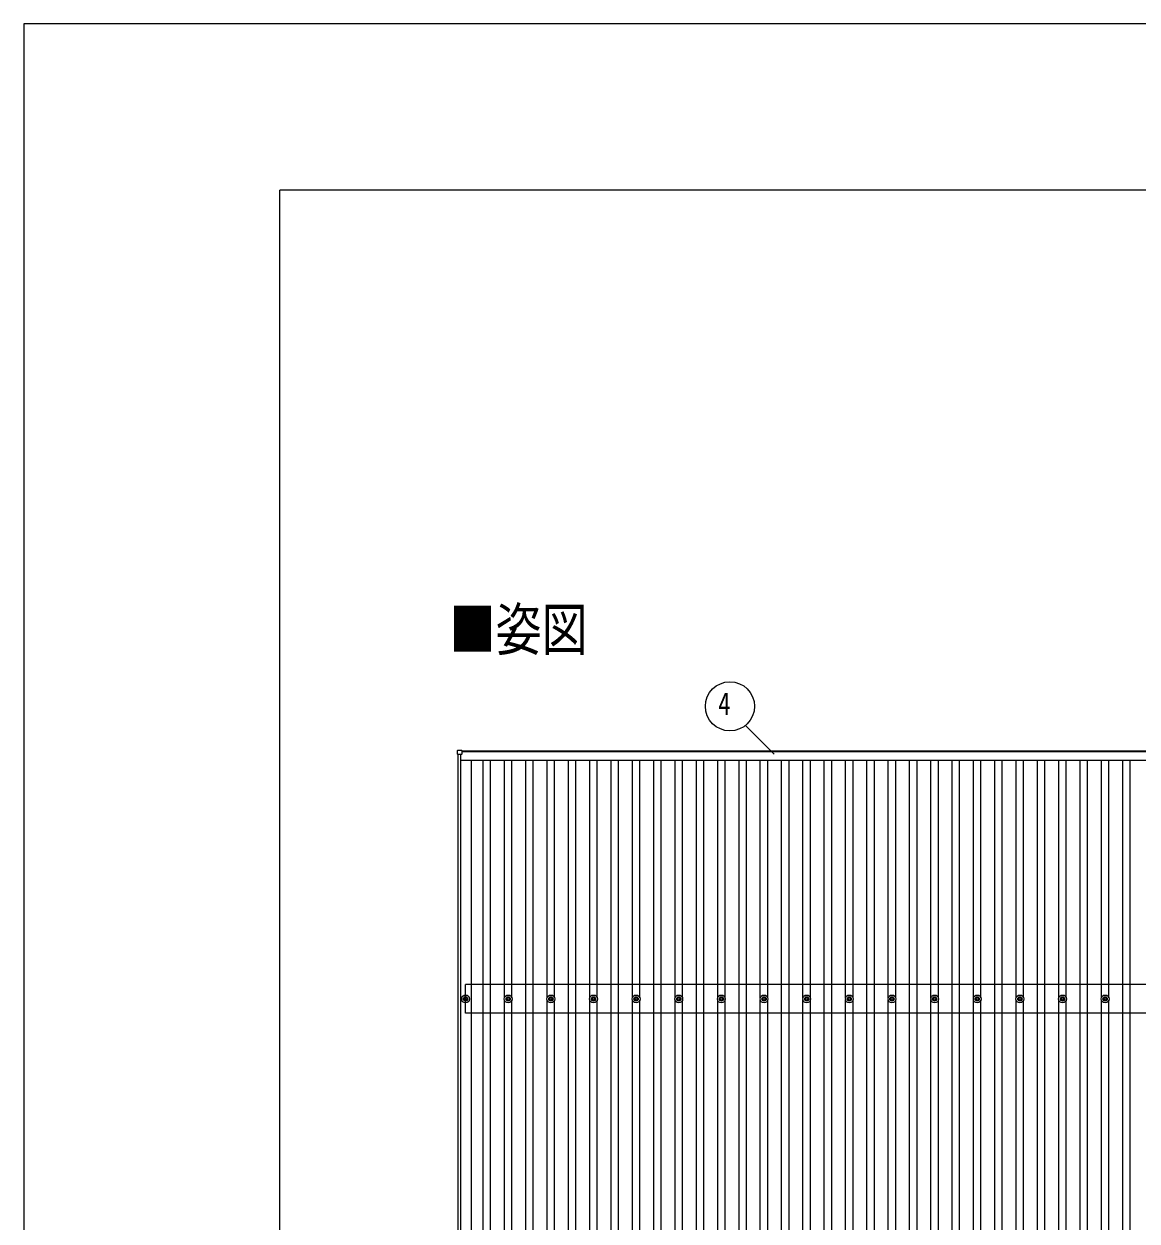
# Model space of a CAD drawing. Units: millimetres, scale not verified. Extents: x -16820 to 16820, y -11880 to 11880.
# Drawn here: x -16820 to -11599, y 6266 to 11880 of the extents above; entities that cross this region are included whole.
import ezdxf
from ezdxf.enums import TextEntityAlignment as Align

# ---------------------------------------------------------------- set-up
doc = ezdxf.new("R2010")
doc.units = ezdxf.units.MM
doc.header["$LTSCALE"] = 50
for name, color, linetype in [('0-2_USER1', 3, 'Continuous'), ('0-5_YKK_13', 4, 'Continuous'), ('0-6_YKK_A1', 4, 'Continuous'), ('0-7_YKK_D', 6, 'Continuous'), ('0-8_YKK_ZWAK', 7, 'Continuous')]:
    doc.layers.add(name, color=color, linetype=linetype)
doc.styles.add('ＭＳ ゴシック', font='')
doc.styles.get('ＭＳ ゴシック').set_extended_font_data('MS Gothic')

msp = doc.modelspace()

# ---------------------------------------------------------------- linework, layer by layer
at = {"layer": '0-5_YKK_13'}
for p, q in [((-14786.75, 8454.87), (-14786.75, 8472.87)), ((-14785.75, 8473.87), (-14767.75, 8473.87)), ((-14767.75, 8453.87), (-14785.75, 8453.87)), ((-14766.75, 8472.87), (-14766.75, 8454.87)), ((-14758.44, 7309.14), (-14754.03, 7309.14)), ((-14758.44, 7305.64), (-14754.03, 7305.64)), ((-14750.2, 7317.38), (-14750.2, 7312.97)), ((-14750.2, 7301.8), (-14750.2, 7297.39)), ((-14746.7, 7317.38), (-14746.7, 7312.97)), ((-14746.7, 7301.8), (-14746.7, 7297.39)), ((-14742.86, 7309.14), (-14738.45, 7309.14)), ((-14742.86, 7305.64), (-14738.45, 7305.64)), ((-14558.44, 7309.14), (-14554.03, 7309.14)), ((-14558.44, 7305.64), (-14554.03, 7305.64)), ((-14550.2, 7317.38), (-14550.2, 7312.97)), ((-14550.2, 7301.8), (-14550.2, 7297.39)), ((-14546.7, 7317.38), (-14546.7, 7312.97)), ((-14546.7, 7301.8), (-14546.7, 7297.39)), ((-14542.86, 7309.14), (-14538.45, 7309.14)), ((-14542.86, 7305.64), (-14538.45, 7305.64)), ((-14358.44, 7309.14), (-14354.03, 7309.14)), ((-14358.44, 7305.64), (-14354.03, 7305.64)), ((-14350.2, 7317.38), (-14350.2, 7312.97)), ((-14350.2, 7301.8), (-14350.2, 7297.39)), ((-14346.7, 7317.38), (-14346.7, 7312.97)), ((-14346.7, 7301.8), (-14346.7, 7297.39)), ((-14342.86, 7309.14), (-14338.45, 7309.14)), ((-14342.86, 7305.64), (-14338.45, 7305.64)), ((-14158.44, 7309.14), (-14154.03, 7309.14)), ((-14158.44, 7305.64), (-14154.03, 7305.64)), ((-14150.2, 7317.38), (-14150.2, 7312.97)), ((-14150.2, 7301.8), (-14150.2, 7297.39)), ((-14146.7, 7317.38), (-14146.7, 7312.97)), ((-14146.7, 7301.8), (-14146.7, 7297.39)), ((-14142.86, 7309.14), (-14138.45, 7309.14)), ((-14142.86, 7305.64), (-14138.45, 7305.64)), ((-13958.44, 7309.14), (-13954.03, 7309.14)), ((-13958.44, 7305.64), (-13954.03, 7305.64)), ((-13950.2, 7317.38), (-13950.2, 7312.97)), ((-13950.2, 7301.8), (-13950.2, 7297.39)), ((-13946.7, 7317.38), (-13946.7, 7312.97)), ((-13946.7, 7301.8), (-13946.7, 7297.39)), ((-13942.86, 7309.14), (-13938.45, 7309.14)), ((-13942.86, 7305.64), (-13938.45, 7305.64)), ((-13758.44, 7309.14), (-13754.03, 7309.14)), ((-13758.44, 7305.64), (-13754.03, 7305.64)), ((-13750.2, 7317.38), (-13750.2, 7312.97)), ((-13750.2, 7301.8), (-13750.2, 7297.39)), ((-13746.7, 7317.38), (-13746.7, 7312.97)), ((-13746.7, 7301.8), (-13746.7, 7297.39)), ((-13742.86, 7309.14), (-13738.45, 7309.14)), ((-13742.86, 7305.64), (-13738.45, 7305.64)), ((-13558.44, 7309.14), (-13554.03, 7309.14)), ((-13558.44, 7305.64), (-13554.03, 7305.64)), ((-13550.2, 7317.38), (-13550.2, 7312.97)), ((-13550.2, 7301.8), (-13550.2, 7297.39)), ((-13546.7, 7317.38), (-13546.7, 7312.97)), ((-13546.7, 7301.8), (-13546.7, 7297.39)), ((-13542.86, 7309.14), (-13538.45, 7309.14)), ((-13542.86, 7305.64), (-13538.45, 7305.64)), ((-13358.44, 7309.14), (-13354.03, 7309.14)), ((-13358.44, 7305.64), (-13354.03, 7305.64)), ((-13350.2, 7317.38), (-13350.2, 7312.97)), ((-13350.2, 7301.8), (-13350.2, 7297.39)), ((-13346.7, 7317.38), (-13346.7, 7312.97)), ((-13346.7, 7301.8), (-13346.7, 7297.39)), ((-13342.86, 7309.14), (-13338.45, 7309.14)), ((-13342.86, 7305.64), (-13338.45, 7305.64)), ((-13158.44, 7309.14), (-13154.03, 7309.14)), ((-13158.44, 7305.64), (-13154.03, 7305.64)), ((-13150.2, 7317.38), (-13150.2, 7312.97)), ((-13150.2, 7301.8), (-13150.2, 7297.39)), ((-13146.7, 7317.38), (-13146.7, 7312.97)), ((-13146.7, 7301.8), (-13146.7, 7297.39)), ((-13142.86, 7309.14), (-13138.45, 7309.14)), ((-13142.86, 7305.64), (-13138.45, 7305.64)), ((-12958.44, 7309.14), (-12954.03, 7309.14)), ((-12958.44, 7305.64), (-12954.03, 7305.64)), ((-12950.2, 7317.38), (-12950.2, 7312.97)), ((-12950.2, 7301.8), (-12950.2, 7297.39)), ((-12946.7, 7317.38), (-12946.7, 7312.97)), ((-12946.7, 7301.8), (-12946.7, 7297.39)), ((-12942.86, 7309.14), (-12938.45, 7309.14)), ((-12942.86, 7305.64), (-12938.45, 7305.64)), ((-12758.44, 7309.14), (-12754.03, 7309.14)), ((-12758.44, 7305.64), (-12754.03, 7305.64)), ((-12750.2, 7317.38), (-12750.2, 7312.97)), ((-12750.2, 7301.8), (-12750.2, 7297.39)), ((-12746.7, 7317.38), (-12746.7, 7312.97)), ((-12746.7, 7301.8), (-12746.7, 7297.39)), ((-12742.86, 7309.14), (-12738.45, 7309.14)), ((-12742.86, 7305.64), (-12738.45, 7305.64)), ((-12558.44, 7309.14), (-12554.03, 7309.14)), ((-12558.44, 7305.64), (-12554.03, 7305.64)), ((-12550.2, 7317.38), (-12550.2, 7312.97)), ((-12550.2, 7301.8), (-12550.2, 7297.39)), ((-12546.7, 7317.38), (-12546.7, 7312.97)), ((-12546.7, 7301.8), (-12546.7, 7297.39)), ((-12542.86, 7309.14), (-12538.45, 7309.14)), ((-12542.86, 7305.64), (-12538.45, 7305.64)), ((-12358.44, 7309.14), (-12354.03, 7309.14)), ((-12358.44, 7305.64), (-12354.03, 7305.64)), ((-12350.2, 7317.38), (-12350.2, 7312.97)), ((-12350.2, 7301.8), (-12350.2, 7297.39)), ((-12346.7, 7317.38), (-12346.7, 7312.97)), ((-12346.7, 7301.8), (-12346.7, 7297.39)), ((-12342.86, 7309.14), (-12338.45, 7309.14)), ((-12342.86, 7305.64), (-12338.45, 7305.64)), ((-12158.44, 7309.14), (-12154.03, 7309.14)), ((-12158.44, 7305.64), (-12154.03, 7305.64)), ((-12150.2, 7317.38), (-12150.2, 7312.97)), ((-12150.2, 7301.8), (-12150.2, 7297.39)), ((-12146.7, 7317.38), (-12146.7, 7312.97)), ((-12146.7, 7301.8), (-12146.7, 7297.39)), ((-12142.86, 7309.14), (-12138.45, 7309.14)), ((-12142.86, 7305.64), (-12138.45, 7305.64)), ((-11958.44, 7309.14), (-11954.03, 7309.14)), ((-11958.44, 7305.64), (-11954.03, 7305.64)), ((-11950.2, 7317.38), (-11950.2, 7312.97)), ((-11950.2, 7301.8), (-11950.2, 7297.39)), ((-11946.7, 7317.38), (-11946.7, 7312.97)), ((-11946.7, 7301.8), (-11946.7, 7297.39)), ((-11942.86, 7309.14), (-11938.45, 7309.14)), ((-11942.86, 7305.64), (-11938.45, 7305.64)), ((-11758.44, 7309.14), (-11754.03, 7309.14)), ((-11758.44, 7305.64), (-11754.03, 7305.64)), ((-11750.2, 7317.38), (-11750.2, 7312.97)), ((-11750.2, 7301.8), (-11750.2, 7297.39)), ((-11746.7, 7317.38), (-11746.7, 7312.97)), ((-11746.7, 7301.8), (-11746.7, 7297.39)), ((-11742.86, 7309.14), (-11738.45, 7309.14)), ((-11742.86, 7305.64), (-11738.45, 7305.64))]:
    msp.add_line(p, q, dxfattribs=at)
for centre, radius in [((-14748.45, 7307.39), 18.25), ((-14748.45, 7307.39), 10.15), ((-14748.45, 7307.39), 5.85), ((-14748.45, 7307.39), 5.25), ((-14548.45, 7307.39), 18.25), ((-14548.45, 7307.39), 10.15), ((-14548.45, 7307.39), 5.85), ((-14548.45, 7307.39), 5.25), ((-14348.45, 7307.39), 18.25), ((-14348.45, 7307.39), 10.15), ((-14348.45, 7307.39), 5.85), ((-14348.45, 7307.39), 5.25), ((-14148.45, 7307.39), 18.25), ((-14148.45, 7307.39), 10.15), ((-14148.45, 7307.39), 5.85), ((-14148.45, 7307.39), 5.25), ((-13948.45, 7307.39), 18.25), ((-13948.45, 7307.39), 10.15), ((-13948.45, 7307.39), 5.85), ((-13948.45, 7307.39), 5.25), ((-13748.45, 7307.39), 18.25), ((-13748.45, 7307.39), 10.15), ((-13748.45, 7307.39), 5.85), ((-13748.45, 7307.39), 5.25), ((-13548.45, 7307.39), 18.25), ((-13548.45, 7307.39), 10.15), ((-13548.45, 7307.39), 5.85), ((-13548.45, 7307.39), 5.25), ((-13348.45, 7307.39), 18.25), ((-13348.45, 7307.39), 10.15), ((-13348.45, 7307.39), 5.85), ((-13348.45, 7307.39), 5.25), ((-13148.45, 7307.39), 18.25), ((-13148.45, 7307.39), 10.15), ((-13148.45, 7307.39), 5.85), ((-13148.45, 7307.39), 5.25), ((-12948.45, 7307.39), 18.25), ((-12948.45, 7307.39), 10.15), ((-12948.45, 7307.39), 5.85), ((-12948.45, 7307.39), 5.25), ((-12748.45, 7307.39), 18.25), ((-12748.45, 7307.39), 10.15), ((-12748.45, 7307.39), 5.85), ((-12748.45, 7307.39), 5.25), ((-12548.45, 7307.39), 18.25), ((-12548.45, 7307.39), 10.15), ((-12548.45, 7307.39), 5.85), ((-12548.45, 7307.39), 5.25), ((-12348.45, 7307.39), 18.25), ((-12348.45, 7307.39), 10.15), ((-12348.45, 7307.39), 5.85), ((-12348.45, 7307.39), 5.25), ((-12148.45, 7307.39), 18.25), ((-12148.45, 7307.39), 10.15), ((-12148.45, 7307.39), 5.85), ((-12148.45, 7307.39), 5.25), ((-11948.45, 7307.39), 18.25), ((-11948.45, 7307.39), 10.15), ((-11948.45, 7307.39), 5.85), ((-11948.45, 7307.39), 5.25), ((-11748.45, 7307.39), 18.25), ((-11748.45, 7307.39), 10.15), ((-11748.45, 7307.39), 5.85), ((-11748.45, 7307.39), 5.25)]:
    msp.add_circle(centre, radius, dxfattribs=at)
for centre, start, end in [((-14785.75, 8472.87), 90, 180), ((-14785.75, 8454.87), 180, 270), ((-14767.75, 8472.87), 0, 90), ((-14767.75, 8454.87), 270, 0)]:
    msp.add_arc(centre, 1, start, end, dxfattribs=at)
at = {"layer": '0-6_YKK_A1'}
for p, q in [((-14783.45, 3055.44), (-14783.45, 8453.87)), ((-14771.45, 3055.44), (-14771.45, 8453.87)), ((-14771.45, 8427.78), (-8773.45, 8427.78)), ((-14766.75, 8470.57), (-8758.45, 8470.57)), ((-8773.45, 8465.78), (-14766.75, 8465.78)), ((-14721.95, 8427.78), (-14721.95, 3086.77)), ((-14665.95, 3086.77), (-14665.95, 8427.78)), ((-14630.95, 3086.77), (-14630.95, 8427.78)), ((-14565.95, 7312.56), (-14565.95, 8427.78)), ((-14530.95, 7312.56), (-14530.95, 8427.78)), ((-14465.95, 3086.77), (-14465.95, 8427.78)), ((-14430.95, 3086.77), (-14430.95, 8427.78)), ((-14365.95, 7312.56), (-14365.95, 8427.78)), ((-14330.95, 7312.56), (-14330.95, 8427.78)), ((-14265.95, 3086.77), (-14265.95, 8427.78)), ((-14230.95, 3086.77), (-14230.95, 8427.78)), ((-14165.95, 7312.56), (-14165.95, 8427.78)), ((-14130.95, 7312.56), (-14130.95, 8427.78)), ((-14065.95, 3086.77), (-14065.95, 8427.78)), ((-14030.95, 3086.77), (-14030.95, 8427.78)), ((-13965.95, 7312.56), (-13965.95, 8427.78)), ((-13930.95, 7312.56), (-13930.95, 8427.78)), ((-13865.95, 3086.77), (-13865.95, 8427.78)), ((-13830.95, 3086.77), (-13830.95, 8427.78)), ((-13765.95, 7312.56), (-13765.95, 8427.78)), ((-13730.95, 7312.56), (-13730.95, 8427.78)), ((-13665.95, 3086.77), (-13665.95, 8427.78)), ((-13630.95, 3086.77), (-13630.95, 8427.78)), ((-13565.95, 7312.56), (-13565.95, 8427.78)), ((-13530.95, 7312.56), (-13530.95, 8427.78)), ((-13465.95, 3086.77), (-13465.95, 8427.78)), ((-13430.95, 3086.77), (-13430.95, 8427.78)), ((-13365.95, 7312.56), (-13365.95, 8427.78)), ((-13330.95, 7312.56), (-13330.95, 8427.78)), ((-13265.95, 3086.77), (-13265.95, 8427.78)), ((-13230.95, 3086.77), (-13230.95, 8427.78)), ((-13165.95, 7312.56), (-13165.95, 8427.78)), ((-13130.95, 7312.56), (-13130.95, 8427.78)), ((-13065.95, 3086.77), (-13065.95, 8427.78)), ((-13030.95, 3086.77), (-13030.95, 8427.78)), ((-12965.95, 7312.56), (-12965.95, 8427.78)), ((-12930.95, 7312.56), (-12930.95, 8427.78)), ((-12865.95, 3086.77), (-12865.95, 8427.78)), ((-12830.95, 3086.77), (-12830.95, 8427.78)), ((-12765.95, 7312.56), (-12765.95, 8427.78)), ((-12730.95, 7312.56), (-12730.95, 8427.78)), ((-12665.95, 3086.77), (-12665.95, 8427.78)), ((-12630.95, 3086.77), (-12630.95, 8427.78)), ((-12565.95, 7312.56), (-12565.95, 8427.78)), ((-12530.95, 7312.56), (-12530.95, 8427.78)), ((-12465.95, 3086.77), (-12465.95, 8427.78)), ((-12430.95, 3086.77), (-12430.95, 8427.78)), ((-12365.95, 7312.56), (-12365.95, 8427.78)), ((-12330.95, 7312.56), (-12330.95, 8427.78)), ((-12265.95, 3086.77), (-12265.95, 8427.78)), ((-12230.95, 3086.77), (-12230.95, 8427.78)), ((-12165.95, 7312.56), (-12165.95, 8427.78)), ((-12130.95, 7312.56), (-12130.95, 8427.78)), ((-12065.95, 3086.77), (-12065.95, 8427.78)), ((-12030.95, 3086.77), (-12030.95, 8427.78)), ((-11965.95, 7312.56), (-11965.95, 8427.78)), ((-11930.95, 7312.56), (-11930.95, 8427.78)), ((-11865.95, 3086.77), (-11865.95, 8427.78)), ((-11830.95, 3086.77), (-11830.95, 8427.78)), ((-11765.95, 7312.56), (-11765.95, 8427.78)), ((-11730.95, 7312.56), (-11730.95, 8427.78)), ((-11665.95, 3086.77), (-11665.95, 8427.78)), ((-11630.95, 3086.77), (-11630.95, 8427.78)), ((-6945.7, 7374.39), (-14748.45, 7374.39)), ((-14748.45, 7240.39), (-14748.45, 7374.39)), ((-14565.95, 4212.56), (-14565.95, 7302.21)), ((-14530.95, 4212.56), (-14530.95, 7302.21)), ((-14365.95, 4212.56), (-14365.95, 7302.21)), ((-14330.95, 4212.56), (-14330.95, 7302.21)), ((-14165.95, 4212.56), (-14165.95, 7302.21)), ((-14130.95, 4212.56), (-14130.95, 7302.21)), ((-13965.95, 4212.56), (-13965.95, 7302.21)), ((-13930.95, 4212.56), (-13930.95, 7302.21)), ((-13765.95, 4212.56), (-13765.95, 7302.21)), ((-13730.95, 4212.56), (-13730.95, 7302.21)), ((-13565.95, 4212.56), (-13565.95, 7302.21)), ((-13530.95, 4212.56), (-13530.95, 7302.21)), ((-13365.95, 4212.56), (-13365.95, 7302.21)), ((-13330.95, 4212.56), (-13330.95, 7302.21)), ((-13165.95, 4212.56), (-13165.95, 7302.21)), ((-13130.95, 4212.56), (-13130.95, 7302.21)), ((-12965.95, 4212.56), (-12965.95, 7302.21)), ((-12930.95, 4212.56), (-12930.95, 7302.21)), ((-12765.95, 4212.56), (-12765.95, 7302.21)), ((-12730.95, 4212.56), (-12730.95, 7302.21)), ((-12565.95, 4212.56), (-12565.95, 7302.21)), ((-12530.95, 4212.56), (-12530.95, 7302.21)), ((-12365.95, 4212.56), (-12365.95, 7302.21)), ((-12330.95, 4212.56), (-12330.95, 7302.21)), ((-12165.95, 4212.56), (-12165.95, 7302.21)), ((-12130.95, 4212.56), (-12130.95, 7302.21)), ((-11965.95, 4212.56), (-11965.95, 7302.21)), ((-11930.95, 4212.56), (-11930.95, 7302.21)), ((-11765.95, 4212.56), (-11765.95, 7302.21)), ((-11730.95, 4212.56), (-11730.95, 7302.21)), ((-6945.7, 7240.39), (-14748.45, 7240.39))]:
    msp.add_line(p, q, dxfattribs=at)
at = {"layer": '0-7_YKK_D'}
msp.add_line((-13301.34, 8455.27), (-13436.09, 8590.02), dxfattribs=at)
msp.add_circle((-13508.43, 8679.67), 115.2, dxfattribs=at)
at = {"layer": '0-8_YKK_ZWAK'}
for p in [(15580.08, 11100), (-15619.92, -10100)]:
    msp.add_line(p, (-15619.92, 11100), dxfattribs=at)
msp.add_lwpolyline([(-16820, -11880), (16820, -11880), (16820, 11880), (-16820, 11880)], close=True, dxfattribs=at)

# ---------------------------------------------------------------- texts
at = {"layer": '0-2_USER1', "style": 'ＭＳ ゴシック', "width": 0.8}
msp.add_text('■姿図', height=197.9, dxfattribs=at).set_placement((-14823.79, 8882.38), align=Align.BOTTOM_LEFT)
at = {"layer": '0-7_YKK_D', "style": 'ＭＳ ゴシック', "width": 0.8}
msp.add_text('4', height=105.6, dxfattribs=at).set_placement((-13563.44, 8607.67), align=Align.BOTTOM_LEFT)

doc.saveas('drawing.dxf')
